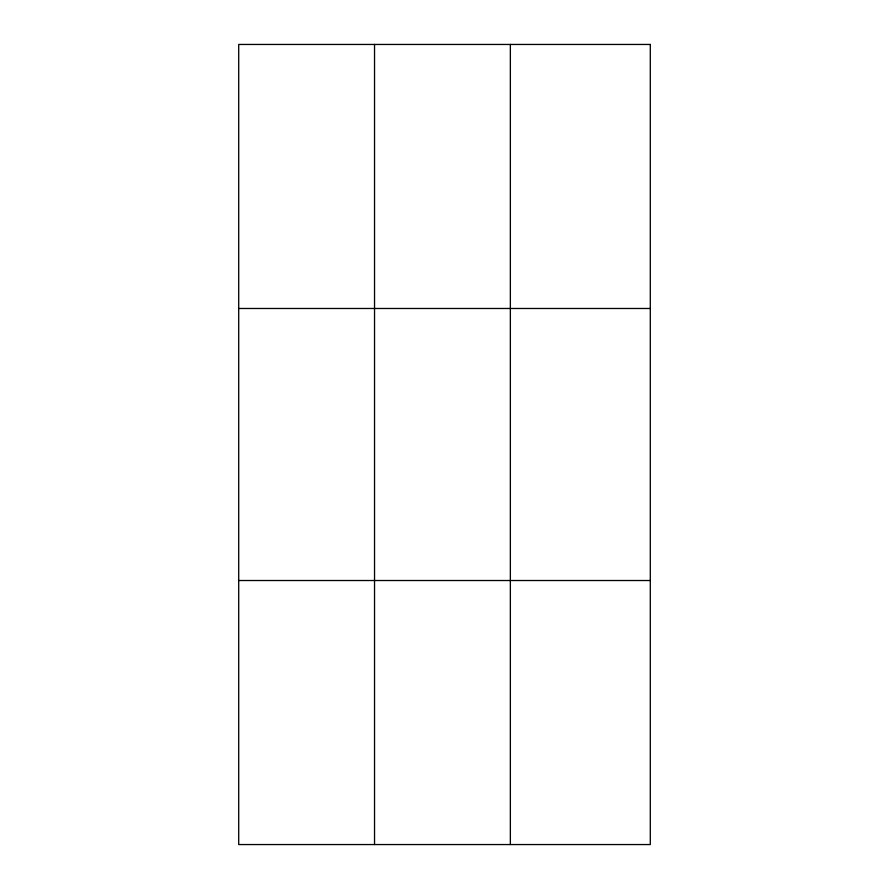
<?xml version="1.0" encoding="UTF-8"?>
<svg xmlns="http://www.w3.org/2000/svg" width="889" height="889" viewBox="0 0 889 889"><rect width="100%" height="100%" fill="white"/><g stroke="black" fill="none" stroke-linecap="round" stroke-linejoin="round"><path stroke-width="1.33" d="M374.536 844.55L374.536 44.45M510.353 844.55L510.353 44.45M238.708 308.483L650.292 308.483M238.708 580.517L650.292 580.517M650.292 44.45L650.292 844.55L238.708 844.55L238.708 44.45L650.292 44.45"/></g></svg>
